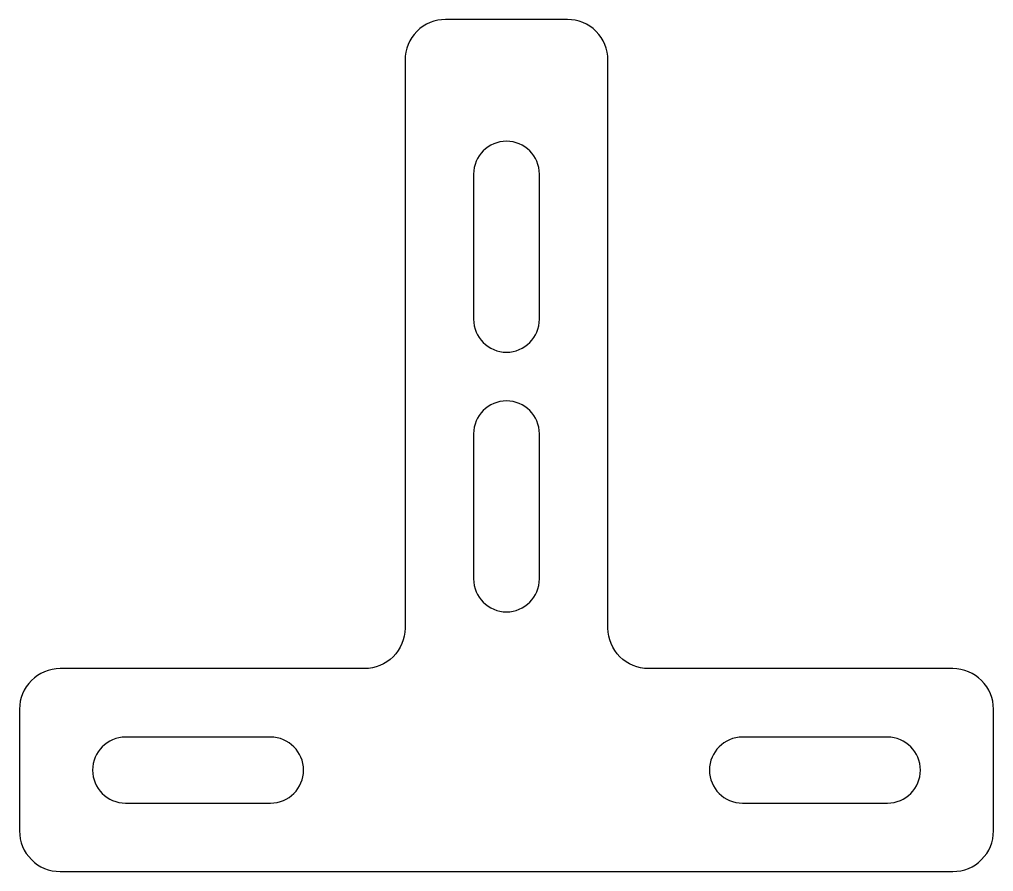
# Model space of a CAD drawing. Header units: inches. Extents: x -3 to 3, y 0 to 5.25.
import ezdxf

# ---------------------------------------------------------------- set-up
doc = ezdxf.new("R2010")
doc.units = ezdxf.units.IN
doc.layers.add('CUT', color=7, linetype='Continuous')

msp = doc.modelspace()

# ---------------------------------------------------------------- linework, layer by layer
at = {"layer": 'CUT'}
for points in [[(-3, 0.25, 0.414214), (-2.75, 0), (2.75, 0, 0.414214), (3, 0.25), (3, 1, 0.414214), (2.75, 1.25), (0.875, 1.25, -0.414214), (0.625, 1.5), (0.625, 5, 0.414214), (0.375, 5.25), (-0.375, 5.25, 0.414214), (-0.625, 5), (-0.625, 1.5, -0.414214), (-0.875, 1.25), (-2.75, 1.25, 0.414214), (-3, 1)], [(-0.203, 4.297), (-0.203, 3.403, 1), (0.203, 3.403), (0.203, 4.297, 1)], [(-0.203, 2.697), (-0.203, 1.803, 1), (0.203, 1.803), (0.203, 2.697, 1)], [(-1.453, 0.828), (-2.347, 0.828, 1), (-2.347, 0.422), (-1.453, 0.422, 1)], [(2.347, 0.828), (1.453, 0.828, 1), (1.453, 0.422), (2.347, 0.422, 1)]]:
    msp.add_lwpolyline(points, format="xyb", close=True, dxfattribs=at)

doc.saveas('drawing.dxf')
